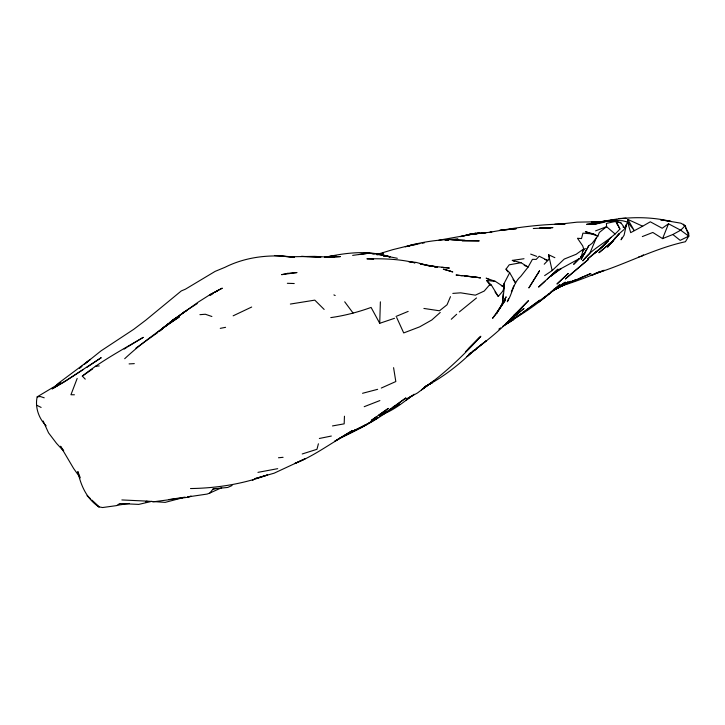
<?xml version="1.0" encoding="UTF-8"?>
<svg xmlns="http://www.w3.org/2000/svg" width="725" height="725" viewBox="0 0 725 725"><rect width="100%" height="100%" fill="white"/><g stroke="black" fill="none" stroke-linecap="round" stroke-linejoin="round"><path stroke-width="1.09" d="M394.509 318.302L379.719 323.305L380.38 301.827M344.457 416.213L344.176 423.844L332.494 425.938M502.099 304.464L496.562 313.472L505.597 299.806L492.583 318.32L496.562 313.472L506.141 296.824L502.353 303.884L503.177 293.77M503.549 289.266L504.002 283.647L509.684 272.718L506.014 269.138L509.231 264.806L521.003 262.722L528.153 267.027L532.431 259.342L536.237 259.387L539.192 256.233L547.747 260.52L549.441 258.272L548.58 254.72L554.87 257.683M623.002 226.943L624.877 228.139L627.578 222.004L627.841 219.43L642.667 226.2L650.307 221.805L662.197 228.248L668.522 223.789L680.684 230.206L688.75 236.151L685.442 241.724C654.276 248.503 626.219 264.018 595.887 273.407L604.242 270.271L591.41 275.455L600.046 271.358M502.353 303.884L504.328 287.2L504.002 283.647M56.36 386.316L60.701 382.782L37.183 396.856C34.818 407.042 38.76 418.57 46.155 425.811M318.411 443.782L316.952 449.31L302.225 453.968M593.748 234.03L585.365 231.674L597.88 236.105L596.322 237.9L589.76 253.469L582.737 260.855C592.733 247.379 609.145 241.67 619.911 229.028L615.969 221.324L606.408 223.409L606.589 226.689L599.303 232.498L597.88 236.105L593.748 234.03L582.936 233.142L581.504 238.579L577.481 238.262L582.701 245.875L583.688 248.92L580.716 257.864L558.576 269.945L550.828 276.162L551.906 275.337M524.193 265.368L528.153 267.027L520.65 276.524C512.965 283.212 512.466 293.643 507.301 301.763L508.524 298.782M621.805 237.746L621.089 239.794L624.089 235.235L626.454 224.46L625.385 227.523M77.176 378.441L70.941 394.735L74.412 394.781M489.176 279.66L486.149 278.155L495.338 281.373L504.328 287.2L502.715 291.278L498.265 296.425L495.039 291.994M642.314 236.577L652.817 232.462L662.577 238.616L668.522 223.789M511.361 291.822L513.789 285.858M450.488 296.661L447.044 304.781L439.504 310.789L423.898 308.451M588.646 245.938L581.242 259.188L588.646 245.938L592.162 243.265L596.322 237.9M608.728 244.262L611.447 242.531L619.222 233.776L607.523 247.143L618.543 234.293L624.053 229.49M614.138 239.295L615.063 238.081M190.947 496.172L187.703 496.942L207.151 494.06L209.824 493.036L213.132 488.931L216.331 488.369M54.248 387.621L57.656 383.824L90.398 359.364L84.562 364.095M606.046 242.902L602.448 246.89L593.993 253.605L595.606 252.146M608.212 240.51L611.093 237.32M608.465 240.528C602.348 247.587 594.4 252.563 587.676 259.033L600.327 248.693L608.465 240.528L606.852 241.978M544.221 264.226L547.747 260.52L544.729 259.387M582.374 251.53L585.338 248.421M579.139 258.825L573.656 264.335L579.067 258.78M580.662 257.23L585.247 252.445L580.607 257.194M662.65 220.065L660.457 219.702L680.875 223.191L685.243 225.629L680.684 230.206L672.836 234.51L662.577 238.616M468.323 348.906L480.847 336.246L468.241 349.205M124.682 358.721C141.42 343.061 160.279 329.694 179.32 316.907L163.261 327.7M544.638 275.6L552.151 270.579L564.213 259.088L576.203 254.267L583.688 248.92M465.414 351.806L480.032 337.161C462.36 356.655 443.12 374.825 421.461 389.833L433.894 380.716M451.276 319.263L456.65 314.269M547.411 278.953L558.042 269.12L538.603 287.091L544.964 281.228M512.475 319.68C529.54 309.919 545.291 297.83 559.809 284.599L550.692 292.157M440.247 312.457L431.801 319.988L419.648 326.857L403.716 332.938L396.647 317.441M643.365 254.819L641.734 256.215L638.843 256.759M476.506 297.957L459.333 311.922M159.147 331.388L167.738 324.229L167.167 324.673M167.738 324.229L159.591 330.99L174.852 318.628L186.642 310.427L169.423 322.797L198.26 302.089L210.06 294.613L222.14 288.233L210.06 294.613M547.375 294.903L549.033 293.534M127.908 346.695L143.278 337.352C122.534 349.595 101.156 360.978 82.315 376.103L85.26 379.148M81.091 366.868L79.469 368.2L82.052 366.125M84.327 364.222L100.992 350.9L133.645 329.377L145.689 320.251L181.313 290.924L185.373 289.212L215.144 271.377L224.995 267.298C246.355 256.559 270.96 254.031 294.432 257.239L274.431 255.499M545.717 296.28L543.369 298.192L545.164 296.743M513.844 315.375L517.215 312.702L513.907 315.62L528.516 300.594L510.183 319.263L516.327 313.146C504.319 326.458 490.535 338.013 476.18 348.707M538.893 301.999L551.562 292.112M155.766 333.591L174.852 318.628L170.955 321.646M504.038 325.443L523.967 308.397L505.978 323.341M476.869 348.027L486.239 340.786L467.036 356.51L471.087 352.903C457.847 365.699 443.038 376.964 426.817 385.718M381.712 414.6C393.195 410.649 402.674 402.81 412.244 395.605L406.136 399.276L417.482 392.968L430.677 383.09M406.236 400.173L414.111 394.219M157.461 332.712L135.919 348.109M472.664 351.326L474.422 350.012M389.388 409.833L391.174 408.51M392.968 407.196L394.753 405.882L389.669 409.58M514.025 318.502L515.511 317.414M551.653 275.518L561.313 268.477L558.576 269.945M387.966 410.821L383.724 413.903L386.96 411.573M498.836 329.168L500.567 327.927M82.315 376.103L92.646 368.943M540.85 299.778L558.776 286.629L552.74 290.77M376.638 416.648L371.245 420.446L388.301 408.42L378.432 415.38M116.825 505.515L119.707 503.531L138.783 504.392L151.743 501.365M395.551 405.338L405.9 397.925L394.744 406.254L395.497 405.71C378.278 419.277 358.748 429.572 338.901 438.725M553.746 290.036L565.337 282.152L552.405 290.952M86.909 367.312L101.246 357.67L66.736 380.145L52.046 388.926L63.945 382.12L83.04 369.705M182.464 313.019L197.227 303.576M469.102 353.836L476.715 348.752L473.398 350.963M516.309 316.816L520.949 313.735M522.798 312.502L539.88 300.15L513.209 319.761L503.975 325.67M252.373 480.494L255.327 478.545L267.588 474.92C243.111 483.992 216.621 488.197 190.503 488.541M382.247 414.455L379.565 416.186L382.274 414.455M210.114 295.465L212.914 293.67M214.772 292.474L218.497 290.136M124.147 349.106L126.966 347.302M145.734 501.881L146.939 501.12L165.155 502.38L182.709 497.749M502.742 326.277L513.209 319.761L508.307 322.815M582.374 277.258L580.1 278.173L590.875 273.515L557.308 287.771L571.01 281.264L554.136 290L568.246 281.835L552.985 290.743M554.136 290L559.7 286.855L553.22 290.489M388.564 410.413L399.711 404.169L389.823 409.679M384.875 412.443L386.851 411.338M425.647 386.343L432.535 382.546L424.759 386.742M424.315 387.15L426.282 386.062M563.887 285.26L553.782 289.338M642.667 226.2L630.696 232.643L627.578 222.004L622.485 220.744L612.67 220.355L607.632 221.397M685.497 227.786L688.705 233.133L688.75 236.151L680.195 240.365L672.836 234.51M345.39 434.9L356.002 429.662C334.787 439.712 316.562 455.2 294.54 463.592L305.035 458.798L274.159 473.18L255.327 478.545M345.345 434.991L366.034 424.687L377.834 417.89L360.579 427.786L366.034 424.687L347.937 433.595M233.142 315.828L251.684 307.028M598.062 272.446C585.447 277.983 572.052 282.641 559.093 286.792M381.278 388.056L395.814 381.54L393.584 367.666M209.824 493.036L221.723 487.689M232.109 485.505L227.759 487.436L213.132 488.931M396.04 316.426L408.166 311.406M567.63 283.203L576.239 279.732M573.729 280.756L559.918 286.303L565.02 284.291L561.041 285.759M561.222 285.65L575.577 280.031L559.872 286.321M364.204 406.698L379.891 400.562M561.621 285.596L578.822 279.197L564.141 284.2L570.222 282.279L565.998 283.611M595.578 230.876L606.589 226.689L615.135 234.048M408.909 245.993L419.947 243.528M405.302 246.881C422.376 241.507 440.211 239.449 458.055 239.15L453.75 239.576M408.202 246.092L414.374 244.325L392.733 249.672L377.145 254.384M330.781 317.604C344.511 315.701 358.05 312.131 371.091 307.427L379.719 323.305M601.877 221.542L591.31 222.321L600.934 221.877C624.053 216.811 648.268 215.95 671.404 221.524L664.834 220.427M414.618 244.715L416.748 244.135L414.7 244.606M619.911 229.028L615.969 221.324L608.175 220.953L593.983 224.188L599.249 223.373M362.536 393.294L377.643 389.325M191.237 496.281L187.032 497.368L152.767 501.881M376.955 254.828L383.353 253.206L377.861 254.448M607.55 221.587L612.67 220.355L620.863 222.838L624.877 228.139M607.623 221.488L612.67 220.355L614.555 221.551M319.353 438.48L331.343 436.042M277.693 468.667L257.946 472.365M220.264 328.362L225.584 327.328M476.379 233.749L491.813 232.045L489.828 232.263C514.224 227.886 538.938 224.261 563.76 224.097L554.634 224.36L565.101 224.007L558.223 224.315L577 222.167L595.896 221.778M475.482 233.903L479.606 233.133L469.392 234.365L460.447 236.622L475.645 233.269L486.103 232.689L481.645 233.133M438.797 240.229L477.73 233.314L466.075 235.163L475.645 233.269L469.392 234.365L472.727 234.03M326.178 257.076C347.239 252.472 368.998 250.116 389.95 256.858L383.452 255.59L390.24 256.65L388.029 256.469M600.273 221.95L616.857 219.412M326.205 257.085L335.892 255.608L324.755 257.013M600.699 221.904L613.522 219.974M118.157 505.126L129.267 503.44M596.331 223.644L599.385 223.182M168.825 499.561L185.183 497.132M422.068 243.219L424.188 242.911M514.297 261.227L512.321 260.402L524.012 258.725M116.662 505.597L102.615 507.536L98.935 506.875C86.719 498.99 80.72 485.315 77.847 471.558L80.276 477.838L73.651 468.522L60.483 446.237L63.673 450.606M358.739 254.566L367.412 253.388L352.64 255.381M600.934 221.877L608.801 220.926M602.33 222.711L586.652 224.324L599.258 223.227L590.041 224.197L595.288 223.735M446.283 240.283L448.403 240.029L445.141 240.365M600.952 222.312L605.239 221.841M608.465 221.478L610.604 221.243M37.183 396.856L40.346 396.53L44.225 397.808M474.957 233.803L479.415 233.359M446.228 240.31L448.376 240.102M278.482 457.765L283.085 457.321M95.283 366.297L99.243 365.926M593.621 222.249L608.837 220.88M199.91 314.668L205.356 314.251L211.89 316.499M452.808 293.398L460.674 292.827L475.364 295.166L484.228 291.042L489.466 284.988L491.414 285.17L498.265 296.425M549.07 227.849L552.93 227.596L533.292 228.511M325.561 257.284L334.207 256.722L324.827 257.266M290.362 304.056L314.804 300.132L324.157 309.439M626.074 218.125L618.561 218.578M129.086 363.905L134.306 363.633M324.718 257.303L340.36 256.596L324.99 257.293M594.736 222.194L602.901 221.451M448.322 239.594L465.151 240.392L451.684 239.748M287.345 283.303L294.232 283.529M434.474 267.063L437.61 267.172M327.727 257.157L334.035 257.42L314.505 256.378L289.121 256.795L280.548 256.07M121.863 499.942L146.939 501.12M373.611 259.206L366.904 258.807C383.017 258.571 399.357 258.943 415.062 262.849L412.924 262.432M383.607 256.097L385.818 256.278M465.278 276.053L480.494 277.784L456.025 275.029L462.206 275.736M441.788 267.317L449.373 268.06L429.445 265.821L437.284 266.981L420.237 263.873M489.882 284.898L486.656 280.466L495.338 281.373M480.494 277.784L464.118 275.736M369.804 253.451L364.312 252.681L377.127 253.977L384.096 255.445L376.402 254.366M372.007 253.759L374.2 254.067M383.452 255.59L397.318 258.281M410.785 262.006L408.655 261.589L416.195 262.414L430.496 266.184L420.572 264.036M613.876 221.324L620.863 222.838M512.321 260.402L521.003 262.722M608.175 220.953L610.269 221.542M530.664 254.103L536.69 256.369M333.899 294.903L335.177 295.519M501.301 285.686L504.328 287.2M36.64 405.202L41.126 407.432M491.414 285.17L486.656 280.466M63.329 450.769L56.532 443.365L48.539 432.852L43.128 420.989M616.531 223.318L617.347 224.288M627.578 222.004L634.248 230.55L627.841 219.43M344.701 301.79L353.057 313.037M506.014 269.138L507.935 271.929M513.073 279.361L515.638 283.085L509.684 272.718M683.358 224.233L684.427 226.01M685.243 225.629L688.75 236.151M548.58 254.72L552.151 270.579M539.482 270.896L528.942 287.807L539.482 270.896M568.146 273.57L557.081 283.901L568.146 273.57M613.341 240.591L599.022 252.681L613.341 240.591M588.102 259.641L565.409 278.88L588.102 259.641M386.706 411.564L384.032 413.295L386.769 411.573M352.368 430.55L334.814 441.226L352.368 430.55M384.431 413.322L381.567 414.609L384.431 413.322M287.598 273.361L281.644 274.657L297.014 272.546L287.598 273.361M506.186 229.698L499.661 230.36L516.227 228.719L506.186 229.698M550.293 227.777L539.463 228.248L550.293 227.777M479.053 240.872L462.106 240.709L479.053 240.872M307.554 256.596L301.41 256.405L320.921 257.176L307.554 256.596M449.971 271.05L443.292 269.138L452.772 271.947L449.971 271.05M98.935 506.875L91.821 500.177L98.935 506.875M90.272 498.637L87.118 495.637L90.253 498.664"/></g></svg>
